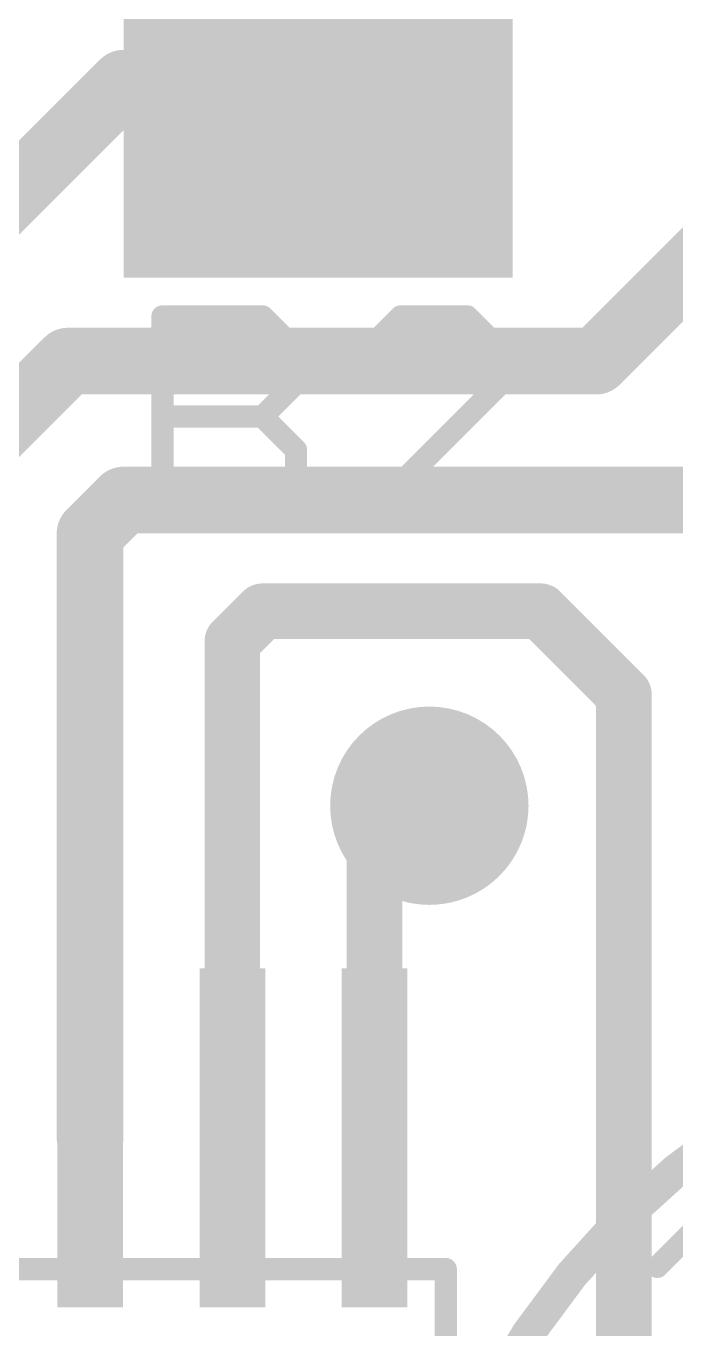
# Model space of a CAD drawing. Extents: x -2.3 to 29.6, y -2 to 24.4.
# Drawn here: x 15.18 to 18.14, y 13.36 to 19.31 of the extents above; entities that cross this region are included whole.
import ezdxf

# ---------------------------------------------------------------- set-up
doc = ezdxf.new("R2010")
doc.units = 0
for name, color, linetype in [('1', 12, 'CONTINUOUS'), ('17', 110, 'CONTINUOUS'), ('18', 110, 'CONTINUOUS'), ('21', 40, 'CONTINUOUS'), ('27', 253, 'CONTINUOUS')]:
    doc.layers.add(name, color=color, linetype=linetype)

# ---------------------------------------------------------------- blocks, each defined once
blk = doc.blocks.new('RECT')
blk.add_solid([(-0.5, -0.5), (0.5, -0.5), (-0.5, 0.5), (0.5, 0.5)])
blk = doc.blocks.new('SQUAREP')
blk.add_solid([(-0.5, -0.5), (0.5, -0.5), (-0.5, 0.5), (0.5, 0.5)])
blk = doc.blocks.new('ROUNDV')
at = {"const_width": 0.5}
blk.add_lwpolyline([(0, -0.25, 1), (0, 0.25, 1), (0, -0.25)], format="xyb", dxfattribs=at)

msp = doc.modelspace()

# ---------------------------------------------------------------- linework, layer by layer
at = {"layer": '1'}
for points, const_width in [([(14.168, 17.597), (15.621, 19.05)], 0.3048), ([(15.621, 19.05), (16.51, 19.05)], 0.3048), ([(17.78, 17.78), (19.05, 19.05)], 0.3048), ([(14.818, 17.231), (15.367, 17.78)], 0.3048), ([(15.367, 17.78), (17.78, 17.78)], 0.3048), ([(15.468, 16.992), (15.621, 17.145)], 0.3048), ([(15.621, 17.145), (18.923, 17.145)], 0.3048), ([(15.468, 14.23), (15.468, 16.992)], 0.3048), ([(16.118, 16.499), (16.256, 16.637)], 0.254), ([(16.256, 16.637), (17.526, 16.637)], 0.254), ([(17.526, 16.637), (17.907, 16.256)], 0.254), ([(16.118, 14.23), (16.118, 16.499)], 0.254), ([(17.907, 16.256), (17.907, 12.954)], 0.254), ([(17.018, 15.748), (16.768, 15.498)], 0.254), ([(16.768, 15.498), (16.768, 14.23)], 0.254)]:
    msp.add_lwpolyline(points, dxfattribs=dict(at, const_width=const_width))
for points, const_width in [([(15.621, 19.1262, 1), (15.621, 18.9738)], 0.1524), ([(15.6749, 18.9961, 1), (15.5671, 19.1039)], 0.1524), ([(16.51, 18.9738, 1), (16.51, 19.1262)], 0.1524), ([(15.367, 17.8562, 1), (15.367, 17.7038)], 0.1524), ([(15.4209, 17.7261, 1), (15.3131, 17.8339)], 0.1524), ([(17.78, 17.7038, 1), (17.78, 17.8562)], 0.1524), ([(17.7261, 17.8339, 1), (17.8339, 17.7261)], 0.1524), ([(15.621, 17.2212, 1), (15.621, 17.0688)], 0.1524), ([(15.6749, 17.0911, 1), (15.5671, 17.1989)], 0.1524), ([(15.5442, 16.992, 1), (15.3918, 16.992)], 0.1524), ([(15.4141, 17.0459, 1), (15.5219, 16.9381)], 0.1524), ([(16.256, 16.7005, 1), (16.256, 16.5735)], 0.127), ([(16.3009, 16.5921, 1), (16.2111, 16.6819)], 0.127), ([(17.5709, 16.6819, 1), (17.4811, 16.5921)], 0.127), ([(17.526, 16.5735, 1), (17.526, 16.7005)], 0.127), ([(16.1815, 16.499, 1), (16.0545, 16.499)], 0.127), ([(16.0731, 16.5439, 1), (16.1629, 16.4541)], 0.127), ([(17.9705, 16.256, 1), (17.8435, 16.256)], 0.127), ([(17.8621, 16.2111, 1), (17.9519, 16.3009)], 0.127), ([(17.0629, 15.7031, 1), (16.9731, 15.7929)], 0.127), ([(16.8315, 15.498, 1), (16.7045, 15.498)], 0.127), ([(16.7231, 15.5429, 1), (16.8129, 15.4531)], 0.127), ([(15.3918, 14.23, 1), (15.5442, 14.23)], 0.1524), ([(16.0545, 14.23, 1), (16.1815, 14.23)], 0.127), ([(16.7045, 14.23, 1), (16.8315, 14.23)], 0.127)]:
    msp.add_lwpolyline(points, format="xyb", dxfattribs=dict(at, const_width=const_width))
at = {"layer": '21', "const_width": 0.1016}
for points in [[(15.7988, 17.0688), (15.7988, 17.984)], [(15.7988, 17.984), (16.2564, 17.984)], [(16.2564, 17.984), (16.4089, 17.8315)], [(16.8868, 17.984), (16.7343, 17.8315)], [(17.1919, 17.984), (16.8868, 17.984)], [(17.3444, 17.8315), (17.1919, 17.984)], [(16.4089, 17.8315), (16.4089, 17.6789)], [(17.3444, 17.6789), (17.3444, 17.8315)], [(16.4089, 17.6789), (16.2564, 17.5264)], [(16.7343, 17.0688), (17.3444, 17.6789)], [(15.7988, 17.5264), (16.2564, 17.5264)], [(16.2564, 17.5264), (16.4089, 17.3739)], [(16.4089, 17.3739), (16.4089, 17.2213)], [(16.4089, 17.2213), (16.2564, 17.0688)], [(16.2564, 17.0688), (15.7988, 17.0688)], [(17.3444, 17.0688), (16.7343, 17.0688)], [(10.593, 13.63), (17.093, 13.63)], [(17.093, 13.63), (17.093, 9.23)]]:
    msp.add_lwpolyline(points, dxfattribs=at)
at = {"layer": '21'}
for points, const_width in [([(15.8242, 17.984, 1), (15.7734, 17.984)], 0.0508), ([(15.7988, 18.0094, 1), (15.7988, 17.9586)], 0.0508), ([(16.2744, 18.0019, 1), (16.2384, 17.966)], 0.0508), ([(16.2564, 17.9586, 1), (16.2564, 18.0094)], 0.0508), ([(16.8868, 18.0094, 1), (16.8868, 17.9586)], 0.0508), ([(16.9048, 17.966, 1), (16.8689, 18.0019)], 0.0508), ([(17.2099, 18.0019, 1), (17.1739, 17.966)], 0.0508), ([(17.1919, 17.9586, 1), (17.1919, 18.0094)], 0.0508), ([(16.4343, 17.8315, 1), (16.3835, 17.8315)], 0.0508), ([(16.391, 17.8135, 1), (16.4269, 17.8494)], 0.0508), ([(16.7164, 17.8494, 1), (16.7523, 17.8135)], 0.0508), ([(17.3698, 17.8315, 1), (17.319, 17.8315)], 0.0508), ([(17.3265, 17.8135, 1), (17.3624, 17.8494)], 0.0508), ([(16.3835, 17.6789, 1), (16.4343, 17.6789)], 0.0508), ([(16.4269, 17.661, 1), (16.391, 17.6969)], 0.0508), ([(17.319, 17.6789, 1), (17.3698, 17.6789)], 0.0508), ([(17.3624, 17.661, 1), (17.3265, 17.6969)], 0.0508), ([(15.7988, 17.5518, 1), (15.7988, 17.501)], 0.0508), ([(16.2744, 17.5444, 1), (16.2384, 17.5084)], 0.0508), ([(16.2384, 17.5444, 1), (16.2744, 17.5084)], 0.0508), ([(16.2564, 17.501, 1), (16.2564, 17.5518)], 0.0508), ([(16.4343, 17.3739, 1), (16.3835, 17.3739)], 0.0508), ([(16.391, 17.3559, 1), (16.4269, 17.3918)], 0.0508), ([(16.4269, 17.2034, 1), (16.391, 17.2393)], 0.0508), ([(16.3835, 17.2213, 1), (16.4343, 17.2213)], 0.0508), ([(15.7988, 17.0942, 1), (15.7988, 17.0434)], 0.0508), ([(15.7734, 17.0688, 1), (15.8242, 17.0688)], 0.0508), ([(16.2384, 17.0868, 1), (16.2744, 17.0508)], 0.0508), ([(16.2564, 17.0434, 1), (16.2564, 17.0942)], 0.0508), ([(16.7343, 17.0942, 1), (16.7343, 17.0434)], 0.0508), ([(16.7164, 17.0868, 1), (16.7523, 17.0508)], 0.0508), ([(17.3444, 17.0434, 1), (17.3444, 17.0942)], 0.0508), ([(20.32, 8.001, 1), (20.32, 14.859, 1), (20.32, 8.001)], 0.1524), ([(17.1184, 13.63, 1), (17.0676, 13.63)], 0.0508), ([(17.093, 13.6046, 1), (17.093, 13.6554)], 0.0508)]:
    msp.add_lwpolyline(points, format="xyb", dxfattribs=dict(at, const_width=const_width))
at = {"layer": '27', "const_width": 0.1016}
msp.add_lwpolyline([(18.2122, 13.793), (18.0597, 13.6405)], dxfattribs=at)
at = {"layer": '27', "const_width": 0.0508}
msp.add_lwpolyline([(18.0417, 13.6584, 1), (18.0776, 13.6225)], format="xyb", dxfattribs=at)

# ---------------------------------------------------------------- block references
at = {"layer": '1', "xscale": 0.3, "yscale": 1.55, "rotation": 180}
for p in [(15.468, 14.23), (16.118, 14.23), (16.768, 14.23)]:
    msp.add_blockref('RECT', p, dxfattribs=at)
at = {"layer": '17', "xscale": 1.778, "yscale": 1.778, "rotation": 90}
msp.add_blockref('SQUAREP', (16.51, 19.05), dxfattribs=at)
at = {"layer": '18', "xscale": 0.9064, "yscale": 0.9064}
msp.add_blockref('ROUNDV', (17.018, 15.748), dxfattribs=at)
msp.add_blockref('ROUNDV', (17.018, 15.748), dxfattribs=at)

doc.saveas('drawing.dxf')
